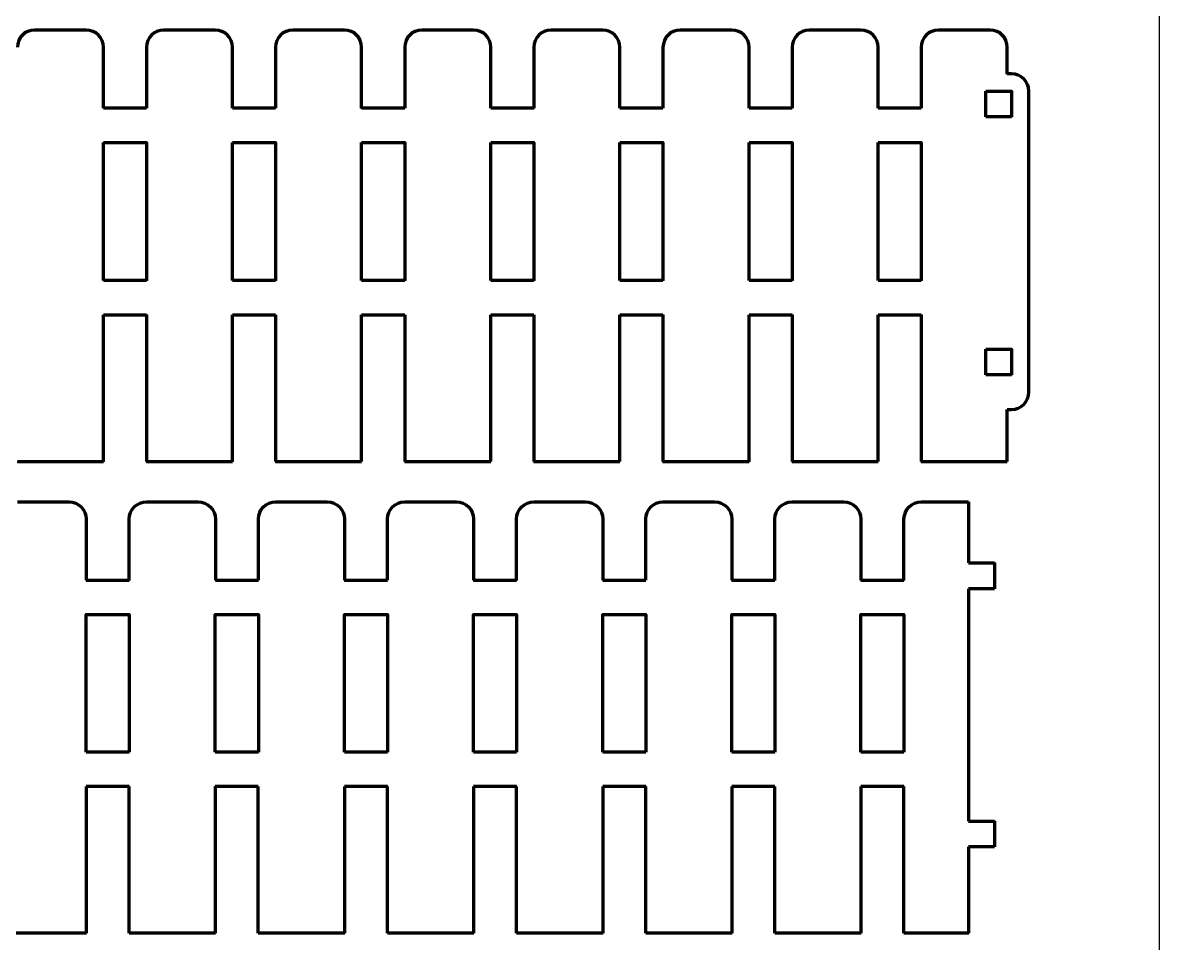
# Model space of a CAD drawing. Header units: centimetres. Extents: x 1569 to 2514, y -799 to -397.
# Drawn here: x 2165.9 to 2289.1, y -596.1 to -496.2 of the extents above; entities that cross this region are included whole.
import ezdxf

# ---------------------------------------------------------------- set-up
doc = ezdxf.new("R2010")
doc.units = ezdxf.units.CM
doc.header["$MEASUREMENT"] = 0
doc.layers.add('layer 1', color=7, linetype='Continuous')

msp = doc.modelspace()

# ---------------------------------------------------------------- linework, layer by layer
msp.add_line((2289.09, -397.2), (2289.09, -797.2))
at = {"layer": 'layer 1', "lineweight": 80}
for points, knots in [([(2167.14, -497.04), (2167.14, -497.04), (2166.11, -497.04), (2165.28, -497.88), (2165.28, -498.91)], [0.824427481, 0.824427481, 0.824427481, 0.824427481, 0.824427491, 0.832061069, 0.832061069, 0.832061069, 0.832061069]), ([(2172.74, -497.04), (2172.74, -497.04), (2172.74, -497.04), (2167.14, -497.04), (2167.14, -497.04)], [0.816793893, 0.816793893, 0.816793893, 0.816793893, 0.816793903, 0.824427481, 0.824427481, 0.824427481, 0.824427481]), ([(2174.61, -498.91), (2174.61, -498.91), (2174.61, -497.88), (2173.77, -497.04), (2172.74, -497.04)], [0.809160305, 0.809160305, 0.809160305, 0.809160305, 0.809160315, 0.816793893, 0.816793893, 0.816793893, 0.816793893]), ([(2181.14, -497.04), (2181.14, -497.04), (2180.11, -497.04), (2179.28, -497.88), (2179.28, -498.91)], [0.778625954, 0.778625954, 0.778625954, 0.778625954, 0.778625964, 0.786259542, 0.786259542, 0.786259542, 0.786259542]), ([(2186.74, -497.04), (2186.74, -497.04), (2186.74, -497.04), (2181.14, -497.04), (2181.14, -497.04)], [0.770992366, 0.770992366, 0.770992366, 0.770992366, 0.770992376, 0.778625954, 0.778625954, 0.778625954, 0.778625954]), ([(2188.61, -505.53), (2188.61, -505.53), (2188.61, -505.53), (2188.61, -498.91), (2188.61, -498.91), (2188.61, -498.91), (2188.61, -497.88), (2187.77, -497.04), (2186.74, -497.04)], [0.75572519, 0.75572519, 0.75572519, 0.75572519, 0.7557252, 0.76335878, 0.76335878, 0.76335878, 0.76335879, 0.77099237, 0.77099237, 0.77099237, 0.77099237]), ([(2195.14, -497.04), (2195.14, -497.04), (2194.11, -497.04), (2193.28, -497.88), (2193.28, -498.91)], [0.732824427, 0.732824427, 0.732824427, 0.732824427, 0.732824437, 0.740458015, 0.740458015, 0.740458015, 0.740458015]), ([(2200.74, -497.04), (2200.74, -497.04), (2200.74, -497.04), (2195.14, -497.04), (2195.14, -497.04)], [0.72519084, 0.72519084, 0.72519084, 0.72519084, 0.72519085, 0.732824427, 0.732824427, 0.732824427, 0.732824427]), ([(2202.61, -505.53), (2202.61, -505.53), (2202.61, -505.53), (2202.61, -498.91), (2202.61, -498.91), (2202.61, -498.91), (2202.61, -497.88), (2201.77, -497.04), (2200.74, -497.04)], [0.70992366, 0.70992366, 0.70992366, 0.70992366, 0.70992367, 0.71755725, 0.71755725, 0.71755725, 0.71755726, 0.72519084, 0.72519084, 0.72519084, 0.72519084]), ([(2209.14, -497.04), (2209.14, -497.04), (2208.11, -497.04), (2207.28, -497.88), (2207.28, -498.91)], [0.687022901, 0.687022901, 0.687022901, 0.687022901, 0.687022911, 0.694656489, 0.694656489, 0.694656489, 0.694656489]), ([(2214.74, -497.04), (2214.74, -497.04), (2214.74, -497.04), (2209.14, -497.04), (2209.14, -497.04)], [0.679389313, 0.679389313, 0.679389313, 0.679389313, 0.679389323, 0.687022901, 0.687022901, 0.687022901, 0.687022901]), ([(2216.61, -498.91), (2216.61, -498.91), (2216.61, -497.88), (2215.77, -497.04), (2214.74, -497.04)], [0.671755725, 0.671755725, 0.671755725, 0.671755725, 0.671755735, 0.679389313, 0.679389313, 0.679389313, 0.679389313]), ([(2223.14, -497.04), (2223.14, -497.04), (2222.11, -497.04), (2221.28, -497.88), (2221.28, -498.91)], [0.641221374, 0.641221374, 0.641221374, 0.641221374, 0.641221384, 0.648854962, 0.648854962, 0.648854962, 0.648854962]), ([(2228.74, -497.04), (2228.74, -497.04), (2228.74, -497.04), (2223.14, -497.04), (2223.14, -497.04)], [0.633587786, 0.633587786, 0.633587786, 0.633587786, 0.633587796, 0.641221374, 0.641221374, 0.641221374, 0.641221374]), ([(2230.61, -505.53), (2230.61, -505.53), (2230.61, -505.53), (2230.61, -498.91), (2230.61, -498.91), (2230.61, -498.91), (2230.61, -497.88), (2229.77, -497.04), (2228.74, -497.04)], [0.61832061, 0.61832061, 0.61832061, 0.61832061, 0.61832062, 0.6259542, 0.6259542, 0.6259542, 0.62595421, 0.63358779, 0.63358779, 0.63358779, 0.63358779]), ([(2237.14, -497.04), (2237.14, -497.04), (2236.11, -497.04), (2235.28, -497.88), (2235.28, -498.91)], [0.595419847, 0.595419847, 0.595419847, 0.595419847, 0.595419857, 0.603053435, 0.603053435, 0.603053435, 0.603053435]), ([(2242.74, -497.04), (2242.74, -497.04), (2242.74, -497.04), (2237.14, -497.04), (2237.14, -497.04)], [0.58778626, 0.58778626, 0.58778626, 0.58778626, 0.58778627, 0.595419847, 0.595419847, 0.595419847, 0.595419847]), ([(2244.61, -505.53), (2244.61, -505.53), (2244.61, -505.53), (2244.61, -498.91), (2244.61, -498.91), (2244.61, -498.91), (2244.61, -497.88), (2243.78, -497.04), (2242.74, -497.04)], [0.57251908, 0.57251908, 0.57251908, 0.57251908, 0.57251909, 0.58015267, 0.58015267, 0.58015267, 0.58015268, 0.58778626, 0.58778626, 0.58778626, 0.58778626]), ([(2251.14, -497.04), (2251.14, -497.04), (2250.11, -497.04), (2249.28, -497.88), (2249.28, -498.91)], [0.549618321, 0.549618321, 0.549618321, 0.549618321, 0.549618331, 0.557251908, 0.557251908, 0.557251908, 0.557251908]), ([(2256.74, -497.04), (2256.74, -497.04), (2256.74, -497.04), (2251.14, -497.04), (2251.14, -497.04)], [0.541984733, 0.541984733, 0.541984733, 0.541984733, 0.541984743, 0.549618321, 0.549618321, 0.549618321, 0.549618321]), ([(2258.61, -505.53), (2258.61, -505.53), (2258.61, -505.53), (2258.61, -498.91), (2258.61, -498.91), (2258.61, -498.91), (2258.61, -497.88), (2257.77, -497.04), (2256.74, -497.04)], [0.52671756, 0.52671756, 0.52671756, 0.52671756, 0.52671757, 0.53435115, 0.53435115, 0.53435115, 0.53435116, 0.54198473, 0.54198473, 0.54198473, 0.54198473]), ([(2270.74, -497.04), (2270.74, -497.04), (2270.74, -497.04), (2265.14, -497.04), (2265.14, -497.04), (2265.14, -497.04), (2264.11, -497.04), (2263.28, -497.88), (2263.28, -498.91)], [0.49618321, 0.49618321, 0.49618321, 0.49618321, 0.49618322, 0.50381679, 0.50381679, 0.50381679, 0.5038168, 0.51145038, 0.51145038, 0.51145038, 0.51145038]), ([(2272.61, -501.8), (2272.61, -501.8), (2272.61, -501.8), (2272.61, -498.91), (2272.61, -498.91), (2272.61, -498.91), (2272.61, -497.88), (2271.77, -497.04), (2270.74, -497.04)], [0.48091603, 0.48091603, 0.48091603, 0.48091603, 0.48091604, 0.48854962, 0.48854962, 0.48854962, 0.48854963, 0.49618321, 0.49618321, 0.49618321, 0.49618321]), ([(2174.61, -505.53), (2174.61, -505.53), (2174.61, -505.53), (2174.61, -498.91), (2174.61, -498.91)], [0.801526718, 0.801526718, 0.801526718, 0.801526718, 0.801526728, 0.809160305, 0.809160305, 0.809160305, 0.809160305]), ([(2179.28, -498.91), (2179.28, -498.91), (2179.28, -498.91), (2179.28, -505.53), (2179.28, -505.53)], [0.786259542, 0.786259542, 0.786259542, 0.786259542, 0.786259552, 0.79389313, 0.79389313, 0.79389313, 0.79389313]), ([(2193.28, -498.91), (2193.28, -498.91), (2193.28, -498.91), (2193.28, -505.53), (2193.28, -505.53)], [0.740458015, 0.740458015, 0.740458015, 0.740458015, 0.740458025, 0.748091603, 0.748091603, 0.748091603, 0.748091603]), ([(2207.28, -498.91), (2207.28, -498.91), (2207.28, -498.91), (2207.28, -505.53), (2207.28, -505.53)], [0.694656489, 0.694656489, 0.694656489, 0.694656489, 0.694656499, 0.702290076, 0.702290076, 0.702290076, 0.702290076]), ([(2216.61, -505.53), (2216.61, -505.53), (2216.61, -505.53), (2216.61, -498.91), (2216.61, -498.91)], [0.664122137, 0.664122137, 0.664122137, 0.664122137, 0.664122147, 0.671755725, 0.671755725, 0.671755725, 0.671755725]), ([(2221.28, -498.91), (2221.28, -498.91), (2221.28, -498.91), (2221.28, -505.53), (2221.28, -505.53)], [0.648854962, 0.648854962, 0.648854962, 0.648854962, 0.648854972, 0.65648855, 0.65648855, 0.65648855, 0.65648855]), ([(2235.28, -498.91), (2235.28, -498.91), (2235.28, -498.91), (2235.28, -505.53), (2235.28, -505.53)], [0.603053435, 0.603053435, 0.603053435, 0.603053435, 0.603053445, 0.610687023, 0.610687023, 0.610687023, 0.610687023]), ([(2249.28, -498.91), (2249.28, -498.91), (2249.28, -498.91), (2249.28, -505.53), (2249.28, -505.53)], [0.557251908, 0.557251908, 0.557251908, 0.557251908, 0.557251918, 0.564885496, 0.564885496, 0.564885496, 0.564885496]), ([(2263.28, -498.91), (2263.28, -498.91), (2263.28, -498.91), (2263.28, -505.53), (2263.28, -505.53)], [0.511450382, 0.511450382, 0.511450382, 0.511450382, 0.511450392, 0.519083969, 0.519083969, 0.519083969, 0.519083969]), ([(2273.08, -501.8), (2273.08, -501.8), (2273.08, -501.8), (2272.61, -501.8), (2272.61, -501.8)], [0.473282443, 0.473282443, 0.473282443, 0.473282443, 0.473282453, 0.480916031, 0.480916031, 0.480916031, 0.480916031]), ([(2274.94, -536.33), (2274.94, -536.33), (2274.94, -536.33), (2274.94, -503.67), (2274.94, -503.67), (2274.94, -503.67), (2274.94, -502.63), (2274.11, -501.8), (2273.08, -501.8)], [0.45801527, 0.45801527, 0.45801527, 0.45801527, 0.45801528, 0.46564885, 0.46564885, 0.46564885, 0.46564886, 0.47328244, 0.47328244, 0.47328244, 0.47328244]), ([(2270.27, -506.47), (2270.27, -506.47), (2270.27, -506.47), (2270.27, -503.67), (2270.27, -503.67)], [0.6, 0.6, 0.6, 0.6, 0.6, 1, 1, 1, 1]), ([(2273.07, -503.67), (2273.07, -503.67), (2273.07, -503.67), (2273.07, -506.47), (2273.07, -506.47)], [0.2, 0.2, 0.2, 0.2, 0.2, 0.4, 0.4, 0.4, 0.4]), ([(2179.28, -505.53), (2179.28, -505.53), (2179.28, -505.53), (2174.61, -505.53), (2174.61, -505.53)], [0.79389313, 0.79389313, 0.79389313, 0.79389313, 0.79389314, 0.801526718, 0.801526718, 0.801526718, 0.801526718]), ([(2193.28, -505.53), (2193.28, -505.53), (2193.28, -505.53), (2188.61, -505.53), (2188.61, -505.53)], [0.748091603, 0.748091603, 0.748091603, 0.748091603, 0.748091613, 0.755725191, 0.755725191, 0.755725191, 0.755725191]), ([(2207.28, -505.53), (2207.28, -505.53), (2207.28, -505.53), (2202.61, -505.53), (2202.61, -505.53)], [0.702290076, 0.702290076, 0.702290076, 0.702290076, 0.702290086, 0.709923664, 0.709923664, 0.709923664, 0.709923664]), ([(2221.28, -505.53), (2221.28, -505.53), (2221.28, -505.53), (2216.61, -505.53), (2216.61, -505.53)], [0.65648855, 0.65648855, 0.65648855, 0.65648855, 0.65648856, 0.664122137, 0.664122137, 0.664122137, 0.664122137]), ([(2235.28, -505.53), (2235.28, -505.53), (2235.28, -505.53), (2230.61, -505.53), (2230.61, -505.53)], [0.610687023, 0.610687023, 0.610687023, 0.610687023, 0.610687033, 0.618320611, 0.618320611, 0.618320611, 0.618320611]), ([(2249.28, -505.53), (2249.28, -505.53), (2249.28, -505.53), (2244.61, -505.53), (2244.61, -505.53)], [0.564885496, 0.564885496, 0.564885496, 0.564885496, 0.564885506, 0.572519084, 0.572519084, 0.572519084, 0.572519084]), ([(2263.28, -505.53), (2263.28, -505.53), (2263.28, -505.53), (2258.61, -505.53), (2258.61, -505.53)], [0.519083969, 0.519083969, 0.519083969, 0.519083969, 0.519083979, 0.526717557, 0.526717557, 0.526717557, 0.526717557]), ([(2273.07, -506.47), (2273.07, -506.47), (2273.07, -506.47), (2270.27, -506.47), (2270.27, -506.47)], [0.4, 0.4, 0.4, 0.4, 0.4, 0.6, 0.6, 0.6, 0.6]), ([(2174.61, -524.2), (2174.61, -524.2), (2174.61, -524.2), (2174.61, -509.26), (2174.61, -509.26)], [0.6, 0.6, 0.6, 0.6, 0.6, 1, 1, 1, 1]), ([(2179.28, -509.26), (2179.28, -509.26), (2179.28, -509.26), (2179.28, -524.2), (2179.28, -524.2)], [0.2, 0.2, 0.2, 0.2, 0.2, 0.4, 0.4, 0.4, 0.4]), ([(2188.61, -524.2), (2188.61, -524.2), (2188.61, -524.2), (2188.61, -509.26), (2188.61, -509.26)], [0.6, 0.6, 0.6, 0.6, 0.6, 1, 1, 1, 1]), ([(2193.28, -509.26), (2193.28, -509.26), (2193.28, -509.26), (2193.28, -524.2), (2193.28, -524.2)], [0.2, 0.2, 0.2, 0.2, 0.2, 0.4, 0.4, 0.4, 0.4]), ([(2202.61, -524.2), (2202.61, -524.2), (2202.61, -524.2), (2202.61, -509.26), (2202.61, -509.26)], [0.6, 0.6, 0.6, 0.6, 0.6, 1, 1, 1, 1]), ([(2207.28, -509.26), (2207.28, -509.26), (2207.28, -509.26), (2207.28, -524.2), (2207.28, -524.2)], [0.2, 0.2, 0.2, 0.2, 0.2, 0.4, 0.4, 0.4, 0.4]), ([(2216.61, -524.2), (2216.61, -524.2), (2216.61, -524.2), (2216.61, -509.26), (2216.61, -509.26)], [0.6, 0.6, 0.6, 0.6, 0.6, 1, 1, 1, 1]), ([(2221.27, -509.26), (2221.27, -509.26), (2221.27, -509.26), (2221.27, -524.2), (2221.27, -524.2)], [0.2, 0.2, 0.2, 0.2, 0.2, 0.4, 0.4, 0.4, 0.4]), ([(2230.61, -524.2), (2230.61, -524.2), (2230.61, -524.2), (2230.61, -509.26), (2230.61, -509.26)], [0.6, 0.6, 0.6, 0.6, 0.6, 1, 1, 1, 1]), ([(2235.27, -509.26), (2235.27, -509.26), (2235.27, -509.26), (2235.27, -524.2), (2235.27, -524.2)], [0.2, 0.2, 0.2, 0.2, 0.2, 0.4, 0.4, 0.4, 0.4]), ([(2244.61, -524.2), (2244.61, -524.2), (2244.61, -524.2), (2244.61, -509.26), (2244.61, -509.26)], [0.6, 0.6, 0.6, 0.6, 0.6, 1, 1, 1, 1]), ([(2249.27, -509.26), (2249.27, -509.26), (2249.27, -509.26), (2249.27, -524.2), (2249.27, -524.2)], [0.2, 0.2, 0.2, 0.2, 0.2, 0.4, 0.4, 0.4, 0.4]), ([(2258.61, -524.2), (2258.61, -524.2), (2258.61, -524.2), (2258.61, -509.26), (2258.61, -509.26)], [0.6, 0.6, 0.6, 0.6, 0.6, 1, 1, 1, 1]), ([(2263.27, -509.26), (2263.27, -509.26), (2263.27, -509.26), (2263.27, -524.2), (2263.27, -524.2)], [0.2, 0.2, 0.2, 0.2, 0.2, 0.4, 0.4, 0.4, 0.4]), ([(2179.28, -524.2), (2179.28, -524.2), (2179.28, -524.2), (2174.61, -524.2), (2174.61, -524.2)], [0.4, 0.4, 0.4, 0.4, 0.4, 0.6, 0.6, 0.6, 0.6]), ([(2193.28, -524.2), (2193.28, -524.2), (2193.28, -524.2), (2188.61, -524.2), (2188.61, -524.2)], [0.4, 0.4, 0.4, 0.4, 0.4, 0.6, 0.6, 0.6, 0.6]), ([(2207.28, -524.2), (2207.28, -524.2), (2207.28, -524.2), (2202.61, -524.2), (2202.61, -524.2)], [0.4, 0.4, 0.4, 0.4, 0.4, 0.6, 0.6, 0.6, 0.6]), ([(2221.27, -524.2), (2221.27, -524.2), (2221.27, -524.2), (2216.61, -524.2), (2216.61, -524.2)], [0.4, 0.4, 0.4, 0.4, 0.4, 0.6, 0.6, 0.6, 0.6]), ([(2235.27, -524.2), (2235.27, -524.2), (2235.27, -524.2), (2230.61, -524.2), (2230.61, -524.2)], [0.4, 0.4, 0.4, 0.4, 0.4, 0.6, 0.6, 0.6, 0.6]), ([(2249.27, -524.2), (2249.27, -524.2), (2249.27, -524.2), (2244.61, -524.2), (2244.61, -524.2)], [0.4, 0.4, 0.4, 0.4, 0.4, 0.6, 0.6, 0.6, 0.6]), ([(2263.27, -524.2), (2263.27, -524.2), (2263.27, -524.2), (2258.61, -524.2), (2258.61, -524.2)], [0.4, 0.4, 0.4, 0.4, 0.4, 0.6, 0.6, 0.6, 0.6]), ([(2174.61, -543.84), (2174.61, -543.84), (2174.61, -543.84), (2174.61, -527.93), (2174.61, -527.93)], [0.221374046, 0.221374046, 0.221374046, 0.221374046, 0.221374056, 0.229007634, 0.229007634, 0.229007634, 0.229007634]), ([(2174.61, -527.93), (2174.61, -527.93), (2174.61, -527.93), (2179.28, -527.93), (2179.28, -527.93)], [0.229007634, 0.229007634, 0.229007634, 0.229007634, 0.229007644, 0.236641221, 0.236641221, 0.236641221, 0.236641221]), ([(2179.28, -527.93), (2179.28, -527.93), (2179.28, -527.93), (2179.28, -543.84), (2179.28, -543.84)], [0.236641221, 0.236641221, 0.236641221, 0.236641221, 0.236641231, 0.244274809, 0.244274809, 0.244274809, 0.244274809]), ([(2188.61, -543.84), (2188.61, -543.84), (2188.61, -543.84), (2188.61, -527.93), (2188.61, -527.93)], [0.251908397, 0.251908397, 0.251908397, 0.251908397, 0.251908407, 0.259541985, 0.259541985, 0.259541985, 0.259541985]), ([(2188.61, -527.93), (2188.61, -527.93), (2188.61, -527.93), (2193.28, -527.93), (2193.28, -527.93)], [0.259541985, 0.259541985, 0.259541985, 0.259541985, 0.259541995, 0.267175573, 0.267175573, 0.267175573, 0.267175573]), ([(2193.28, -527.93), (2193.28, -527.93), (2193.28, -527.93), (2193.28, -543.84), (2193.28, -543.84)], [0.267175573, 0.267175573, 0.267175573, 0.267175573, 0.267175583, 0.27480916, 0.27480916, 0.27480916, 0.27480916]), ([(2202.61, -543.84), (2202.61, -543.84), (2202.61, -543.84), (2202.61, -527.93), (2202.61, -527.93)], [0.282442748, 0.282442748, 0.282442748, 0.282442748, 0.282442758, 0.290076336, 0.290076336, 0.290076336, 0.290076336]), ([(2202.61, -527.93), (2202.61, -527.93), (2202.61, -527.93), (2207.28, -527.93), (2207.28, -527.93)], [0.290076336, 0.290076336, 0.290076336, 0.290076336, 0.290076346, 0.297709924, 0.297709924, 0.297709924, 0.297709924]), ([(2207.28, -527.93), (2207.28, -527.93), (2207.28, -527.93), (2207.28, -543.84), (2207.28, -543.84)], [0.297709924, 0.297709924, 0.297709924, 0.297709924, 0.297709934, 0.305343511, 0.305343511, 0.305343511, 0.305343511]), ([(2216.61, -543.84), (2216.61, -543.84), (2216.61, -543.84), (2216.61, -527.93), (2216.61, -527.93)], [0.312977099, 0.312977099, 0.312977099, 0.312977099, 0.312977109, 0.320610687, 0.320610687, 0.320610687, 0.320610687]), ([(2216.61, -527.93), (2216.61, -527.93), (2216.61, -527.93), (2221.28, -527.93), (2221.28, -527.93)], [0.320610687, 0.320610687, 0.320610687, 0.320610687, 0.320610697, 0.328244275, 0.328244275, 0.328244275, 0.328244275]), ([(2221.28, -527.93), (2221.28, -527.93), (2221.28, -527.93), (2221.28, -543.84), (2221.28, -543.84)], [0.328244275, 0.328244275, 0.328244275, 0.328244275, 0.328244285, 0.335877863, 0.335877863, 0.335877863, 0.335877863]), ([(2230.61, -543.84), (2230.61, -543.84), (2230.61, -543.84), (2230.61, -527.93), (2230.61, -527.93)], [0.34351145, 0.34351145, 0.34351145, 0.34351145, 0.34351146, 0.351145038, 0.351145038, 0.351145038, 0.351145038]), ([(2230.61, -527.93), (2230.61, -527.93), (2230.61, -527.93), (2235.28, -527.93), (2235.28, -527.93)], [0.351145038, 0.351145038, 0.351145038, 0.351145038, 0.351145048, 0.358778626, 0.358778626, 0.358778626, 0.358778626]), ([(2235.28, -527.93), (2235.28, -527.93), (2235.28, -527.93), (2235.28, -543.84), (2235.28, -543.84)], [0.358778626, 0.358778626, 0.358778626, 0.358778626, 0.358778636, 0.366412214, 0.366412214, 0.366412214, 0.366412214]), ([(2244.61, -543.84), (2244.61, -543.84), (2244.61, -543.84), (2244.61, -527.93), (2244.61, -527.93)], [0.374045802, 0.374045802, 0.374045802, 0.374045802, 0.374045812, 0.381679389, 0.381679389, 0.381679389, 0.381679389]), ([(2244.61, -527.93), (2244.61, -527.93), (2244.61, -527.93), (2249.28, -527.93), (2249.28, -527.93)], [0.381679389, 0.381679389, 0.381679389, 0.381679389, 0.381679399, 0.389312977, 0.389312977, 0.389312977, 0.389312977]), ([(2249.28, -527.93), (2249.28, -527.93), (2249.28, -527.93), (2249.28, -543.84), (2249.28, -543.84)], [0.389312977, 0.389312977, 0.389312977, 0.389312977, 0.389312987, 0.396946565, 0.396946565, 0.396946565, 0.396946565]), ([(2258.61, -543.84), (2258.61, -543.84), (2258.61, -543.84), (2258.61, -527.93), (2258.61, -527.93)], [0.404580153, 0.404580153, 0.404580153, 0.404580153, 0.404580163, 0.41221374, 0.41221374, 0.41221374, 0.41221374]), ([(2258.61, -527.93), (2258.61, -527.93), (2258.61, -527.93), (2263.28, -527.93), (2263.28, -527.93)], [0.41221374, 0.41221374, 0.41221374, 0.41221374, 0.41221375, 0.419847328, 0.419847328, 0.419847328, 0.419847328]), ([(2263.28, -527.93), (2263.28, -527.93), (2263.28, -527.93), (2263.28, -543.84), (2263.28, -543.84)], [0.419847328, 0.419847328, 0.419847328, 0.419847328, 0.419847338, 0.427480916, 0.427480916, 0.427480916, 0.427480916]), ([(2270.27, -534.46), (2270.27, -534.46), (2270.27, -534.46), (2270.27, -531.66), (2270.27, -531.66)], [0.6, 0.6, 0.6, 0.6, 0.6, 1, 1, 1, 1]), ([(2273.07, -531.66), (2273.07, -531.66), (2273.07, -531.66), (2273.07, -534.46), (2273.07, -534.46)], [0.2, 0.2, 0.2, 0.2, 0.2, 0.4, 0.4, 0.4, 0.4]), ([(2273.07, -534.46), (2273.07, -534.46), (2273.07, -534.46), (2270.27, -534.46), (2270.27, -534.46)], [0.4, 0.4, 0.4, 0.4, 0.4, 0.6, 0.6, 0.6, 0.6]), ([(2273.08, -538.2), (2273.08, -538.2), (2274.11, -538.2), (2274.94, -537.36), (2274.94, -536.33)], [0.450381679, 0.450381679, 0.450381679, 0.450381679, 0.450381689, 0.458015267, 0.458015267, 0.458015267, 0.458015267]), ([(2272.61, -543.84), (2272.61, -543.84), (2272.61, -543.84), (2272.61, -538.2), (2272.61, -538.2)], [0.435114504, 0.435114504, 0.435114504, 0.435114504, 0.435114514, 0.442748092, 0.442748092, 0.442748092, 0.442748092]), ([(2272.61, -538.2), (2272.61, -538.2), (2272.61, -538.2), (2273.08, -538.2), (2273.08, -538.2)], [0.442748092, 0.442748092, 0.442748092, 0.442748092, 0.442748102, 0.450381679, 0.450381679, 0.450381679, 0.450381679]), ([(2165.3, -543.84), (2165.3, -543.84), (2165.3, -543.84), (2174.61, -543.84), (2174.61, -543.84)], [0.213740458, 0.213740458, 0.213740458, 0.213740458, 0.213740468, 0.221374046, 0.221374046, 0.221374046, 0.221374046]), ([(2179.28, -543.84), (2179.28, -543.84), (2179.28, -543.84), (2188.61, -543.84), (2188.61, -543.84)], [0.244274809, 0.244274809, 0.244274809, 0.244274809, 0.244274819, 0.251908397, 0.251908397, 0.251908397, 0.251908397]), ([(2193.28, -543.84), (2193.28, -543.84), (2193.28, -543.84), (2202.61, -543.84), (2202.61, -543.84)], [0.27480916, 0.27480916, 0.27480916, 0.27480916, 0.27480917, 0.282442748, 0.282442748, 0.282442748, 0.282442748]), ([(2207.28, -543.84), (2207.28, -543.84), (2207.28, -543.84), (2216.61, -543.84), (2216.61, -543.84)], [0.305343511, 0.305343511, 0.305343511, 0.305343511, 0.305343521, 0.312977099, 0.312977099, 0.312977099, 0.312977099]), ([(2221.28, -543.84), (2221.28, -543.84), (2221.28, -543.84), (2230.61, -543.84), (2230.61, -543.84)], [0.335877863, 0.335877863, 0.335877863, 0.335877863, 0.335877873, 0.34351145, 0.34351145, 0.34351145, 0.34351145]), ([(2235.28, -543.84), (2235.28, -543.84), (2235.28, -543.84), (2244.61, -543.84), (2244.61, -543.84)], [0.366412214, 0.366412214, 0.366412214, 0.366412214, 0.366412224, 0.374045802, 0.374045802, 0.374045802, 0.374045802]), ([(2249.28, -543.84), (2249.28, -543.84), (2249.28, -543.84), (2258.61, -543.84), (2258.61, -543.84)], [0.396946565, 0.396946565, 0.396946565, 0.396946565, 0.396946575, 0.404580153, 0.404580153, 0.404580153, 0.404580153]), ([(2263.28, -543.84), (2263.28, -543.84), (2263.28, -543.84), (2272.61, -543.84), (2272.61, -543.84)], [0.427480916, 0.427480916, 0.427480916, 0.427480916, 0.427480926, 0.435114504, 0.435114504, 0.435114504, 0.435114504]), ([(2165.28, -548.23), (2165.28, -548.23), (2165.28, -548.23), (2170.88, -548.23), (2170.88, -548.23)], [0.291390728, 0.291390728, 0.291390728, 0.291390728, 0.291390738, 0.298013245, 0.298013245, 0.298013245, 0.298013245]), ([(2170.88, -548.23), (2170.88, -548.23), (2171.91, -548.23), (2172.74, -549.07), (2172.74, -550.1)], [0.298013245, 0.298013245, 0.298013245, 0.298013245, 0.298013255, 0.304635762, 0.304635762, 0.304635762, 0.304635762]), ([(2177.41, -550.1), (2177.41, -550.1), (2177.41, -549.07), (2178.25, -548.23), (2179.28, -548.23)], [0.324503311, 0.324503311, 0.324503311, 0.324503311, 0.324503321, 0.331125828, 0.331125828, 0.331125828, 0.331125828]), ([(2179.28, -548.23), (2179.28, -548.23), (2179.28, -548.23), (2184.88, -548.23), (2184.88, -548.23)], [0.331125828, 0.331125828, 0.331125828, 0.331125828, 0.331125838, 0.337748344, 0.337748344, 0.337748344, 0.337748344]), ([(2184.88, -548.23), (2184.88, -548.23), (2185.91, -548.23), (2186.75, -549.07), (2186.75, -550.1)], [0.337748344, 0.337748344, 0.337748344, 0.337748344, 0.337748354, 0.344370861, 0.344370861, 0.344370861, 0.344370861]), ([(2191.41, -550.1), (2191.41, -550.1), (2191.41, -549.07), (2192.25, -548.23), (2193.28, -548.23)], [0.364238411, 0.364238411, 0.364238411, 0.364238411, 0.364238421, 0.370860927, 0.370860927, 0.370860927, 0.370860927]), ([(2193.28, -548.23), (2193.28, -548.23), (2193.28, -548.23), (2198.88, -548.23), (2198.88, -548.23)], [0.370860927, 0.370860927, 0.370860927, 0.370860927, 0.370860937, 0.377483444, 0.377483444, 0.377483444, 0.377483444]), ([(2198.88, -548.23), (2198.88, -548.23), (2199.91, -548.23), (2200.75, -549.07), (2200.75, -550.1)], [0.377483444, 0.377483444, 0.377483444, 0.377483444, 0.377483454, 0.38410596, 0.38410596, 0.38410596, 0.38410596]), ([(2205.41, -550.1), (2205.41, -550.1), (2205.41, -549.07), (2206.25, -548.23), (2207.28, -548.23)], [0.40397351, 0.40397351, 0.40397351, 0.40397351, 0.40397352, 0.410596026, 0.410596026, 0.410596026, 0.410596026]), ([(2207.28, -548.23), (2207.28, -548.23), (2207.28, -548.23), (2212.88, -548.23), (2212.88, -548.23)], [0.410596026, 0.410596026, 0.410596026, 0.410596026, 0.410596036, 0.417218543, 0.417218543, 0.417218543, 0.417218543]), ([(2212.88, -548.23), (2212.88, -548.23), (2213.91, -548.23), (2214.75, -549.07), (2214.75, -550.1)], [0.417218543, 0.417218543, 0.417218543, 0.417218543, 0.417218553, 0.42384106, 0.42384106, 0.42384106, 0.42384106]), ([(2219.41, -550.1), (2219.41, -550.1), (2219.41, -549.07), (2220.25, -548.23), (2221.28, -548.23)], [0.443708609, 0.443708609, 0.443708609, 0.443708609, 0.443708619, 0.450331126, 0.450331126, 0.450331126, 0.450331126]), ([(2221.28, -548.23), (2221.28, -548.23), (2221.28, -548.23), (2226.88, -548.23), (2226.88, -548.23)], [0.450331126, 0.450331126, 0.450331126, 0.450331126, 0.450331136, 0.456953642, 0.456953642, 0.456953642, 0.456953642]), ([(2226.88, -548.23), (2226.88, -548.23), (2227.91, -548.23), (2228.75, -549.07), (2228.75, -550.1)], [0.456953642, 0.456953642, 0.456953642, 0.456953642, 0.456953652, 0.463576159, 0.463576159, 0.463576159, 0.463576159]), ([(2233.41, -550.1), (2233.41, -550.1), (2233.41, -549.07), (2234.25, -548.23), (2235.28, -548.23)], [0.483443709, 0.483443709, 0.483443709, 0.483443709, 0.483443719, 0.490066225, 0.490066225, 0.490066225, 0.490066225]), ([(2235.28, -548.23), (2235.28, -548.23), (2235.28, -548.23), (2240.88, -548.23), (2240.88, -548.23)], [0.490066225, 0.490066225, 0.490066225, 0.490066225, 0.490066235, 0.496688742, 0.496688742, 0.496688742, 0.496688742]), ([(2240.88, -548.23), (2240.88, -548.23), (2241.91, -548.23), (2242.74, -549.07), (2242.74, -550.1)], [0.496688742, 0.496688742, 0.496688742, 0.496688742, 0.496688752, 0.503311258, 0.503311258, 0.503311258, 0.503311258]), ([(2247.41, -556.72), (2247.41, -556.72), (2247.41, -556.72), (2247.41, -550.1), (2247.41, -550.1), (2247.41, -550.1), (2247.41, -549.07), (2248.25, -548.23), (2249.28, -548.23)], [0.51655629, 0.51655629, 0.51655629, 0.51655629, 0.5165563, 0.52317881, 0.52317881, 0.52317881, 0.52317882, 0.52980132, 0.52980132, 0.52980132, 0.52980132]), ([(2249.28, -548.23), (2249.28, -548.23), (2249.28, -548.23), (2254.88, -548.23), (2254.88, -548.23)], [0.529801325, 0.529801325, 0.529801325, 0.529801325, 0.529801335, 0.536423841, 0.536423841, 0.536423841, 0.536423841]), ([(2254.88, -548.23), (2254.88, -548.23), (2255.91, -548.23), (2256.74, -549.07), (2256.74, -550.1)], [0.536423841, 0.536423841, 0.536423841, 0.536423841, 0.536423851, 0.543046358, 0.543046358, 0.543046358, 0.543046358]), ([(2261.41, -556.72), (2261.41, -556.72), (2261.41, -556.72), (2261.41, -550.1), (2261.41, -550.1), (2261.41, -550.1), (2261.41, -549.07), (2262.25, -548.23), (2263.28, -548.23)], [0.55629139, 0.55629139, 0.55629139, 0.55629139, 0.5562914, 0.56291391, 0.56291391, 0.56291391, 0.56291392, 0.56953642, 0.56953642, 0.56953642, 0.56953642]), ([(2263.28, -548.23), (2263.28, -548.23), (2263.28, -548.23), (2268.41, -548.23), (2268.41, -548.23)], [0.569536424, 0.569536424, 0.569536424, 0.569536424, 0.569536434, 0.57615894, 0.57615894, 0.57615894, 0.57615894]), ([(2268.41, -548.23), (2268.41, -548.23), (2268.41, -548.23), (2268.41, -554.85), (2268.41, -554.85)], [0.57615894, 0.57615894, 0.57615894, 0.57615894, 0.57615895, 0.582781457, 0.582781457, 0.582781457, 0.582781457]), ([(2172.74, -550.1), (2172.74, -550.1), (2172.74, -550.1), (2172.74, -556.72), (2172.74, -556.72)], [0.304635762, 0.304635762, 0.304635762, 0.304635762, 0.304635772, 0.311258278, 0.311258278, 0.311258278, 0.311258278]), ([(2177.41, -556.72), (2177.41, -556.72), (2177.41, -556.72), (2177.41, -550.1), (2177.41, -550.1)], [0.317880795, 0.317880795, 0.317880795, 0.317880795, 0.317880805, 0.324503311, 0.324503311, 0.324503311, 0.324503311]), ([(2186.75, -550.1), (2186.75, -550.1), (2186.75, -550.1), (2186.75, -556.72), (2186.75, -556.72)], [0.344370861, 0.344370861, 0.344370861, 0.344370861, 0.344370871, 0.350993377, 0.350993377, 0.350993377, 0.350993377]), ([(2191.41, -556.72), (2191.41, -556.72), (2191.41, -556.72), (2191.41, -550.1), (2191.41, -550.1)], [0.357615894, 0.357615894, 0.357615894, 0.357615894, 0.357615904, 0.364238411, 0.364238411, 0.364238411, 0.364238411]), ([(2200.75, -550.1), (2200.75, -550.1), (2200.75, -550.1), (2200.75, -556.72), (2200.75, -556.72)], [0.38410596, 0.38410596, 0.38410596, 0.38410596, 0.38410597, 0.390728477, 0.390728477, 0.390728477, 0.390728477]), ([(2205.41, -556.72), (2205.41, -556.72), (2205.41, -556.72), (2205.41, -550.1), (2205.41, -550.1)], [0.397350993, 0.397350993, 0.397350993, 0.397350993, 0.397351003, 0.40397351, 0.40397351, 0.40397351, 0.40397351]), ([(2214.75, -550.1), (2214.75, -550.1), (2214.75, -550.1), (2214.75, -556.72), (2214.75, -556.72)], [0.42384106, 0.42384106, 0.42384106, 0.42384106, 0.42384107, 0.430463576, 0.430463576, 0.430463576, 0.430463576]), ([(2219.41, -556.72), (2219.41, -556.72), (2219.41, -556.72), (2219.41, -550.1), (2219.41, -550.1)], [0.437086093, 0.437086093, 0.437086093, 0.437086093, 0.437086103, 0.443708609, 0.443708609, 0.443708609, 0.443708609]), ([(2228.75, -550.1), (2228.75, -550.1), (2228.75, -550.1), (2228.75, -556.72), (2228.75, -556.72)], [0.463576159, 0.463576159, 0.463576159, 0.463576159, 0.463576169, 0.470198675, 0.470198675, 0.470198675, 0.470198675]), ([(2233.41, -556.72), (2233.41, -556.72), (2233.41, -556.72), (2233.41, -550.1), (2233.41, -550.1)], [0.476821192, 0.476821192, 0.476821192, 0.476821192, 0.476821202, 0.483443709, 0.483443709, 0.483443709, 0.483443709]), ([(2242.74, -550.1), (2242.74, -550.1), (2242.74, -550.1), (2242.74, -556.72), (2242.74, -556.72)], [0.503311258, 0.503311258, 0.503311258, 0.503311258, 0.503311268, 0.509933775, 0.509933775, 0.509933775, 0.509933775]), ([(2256.74, -550.1), (2256.74, -550.1), (2256.74, -550.1), (2256.74, -556.72), (2256.74, -556.72)], [0.543046358, 0.543046358, 0.543046358, 0.543046358, 0.543046368, 0.549668874, 0.549668874, 0.549668874, 0.549668874]), ([(2268.41, -554.85), (2268.41, -554.85), (2268.41, -554.85), (2271.21, -554.85), (2271.21, -554.85)], [0.582781457, 0.582781457, 0.582781457, 0.582781457, 0.582781467, 0.589403974, 0.589403974, 0.589403974, 0.589403974]), ([(2271.21, -554.85), (2271.21, -554.85), (2271.21, -554.85), (2271.21, -557.65), (2271.21, -557.65)], [0.589403974, 0.589403974, 0.589403974, 0.589403974, 0.589403984, 0.59602649, 0.59602649, 0.59602649, 0.59602649]), ([(2172.74, -556.72), (2172.74, -556.72), (2172.74, -556.72), (2177.41, -556.72), (2177.41, -556.72)], [0.311258278, 0.311258278, 0.311258278, 0.311258278, 0.311258288, 0.317880795, 0.317880795, 0.317880795, 0.317880795]), ([(2186.75, -556.72), (2186.75, -556.72), (2186.75, -556.72), (2191.41, -556.72), (2191.41, -556.72)], [0.350993377, 0.350993377, 0.350993377, 0.350993377, 0.350993387, 0.357615894, 0.357615894, 0.357615894, 0.357615894]), ([(2200.75, -556.72), (2200.75, -556.72), (2200.75, -556.72), (2205.41, -556.72), (2205.41, -556.72)], [0.390728477, 0.390728477, 0.390728477, 0.390728477, 0.390728487, 0.397350993, 0.397350993, 0.397350993, 0.397350993]), ([(2214.75, -556.72), (2214.75, -556.72), (2214.75, -556.72), (2219.41, -556.72), (2219.41, -556.72)], [0.430463576, 0.430463576, 0.430463576, 0.430463576, 0.430463586, 0.437086093, 0.437086093, 0.437086093, 0.437086093]), ([(2228.75, -556.72), (2228.75, -556.72), (2228.75, -556.72), (2233.41, -556.72), (2233.41, -556.72)], [0.470198675, 0.470198675, 0.470198675, 0.470198675, 0.470198685, 0.476821192, 0.476821192, 0.476821192, 0.476821192]), ([(2242.74, -556.72), (2242.74, -556.72), (2242.74, -556.72), (2247.41, -556.72), (2247.41, -556.72)], [0.509933775, 0.509933775, 0.509933775, 0.509933775, 0.509933785, 0.516556291, 0.516556291, 0.516556291, 0.516556291]), ([(2256.74, -556.72), (2256.74, -556.72), (2256.74, -556.72), (2261.41, -556.72), (2261.41, -556.72)], [0.549668874, 0.549668874, 0.549668874, 0.549668874, 0.549668884, 0.556291391, 0.556291391, 0.556291391, 0.556291391]), ([(2271.21, -557.65), (2271.21, -557.65), (2271.21, -557.65), (2268.41, -557.65), (2268.41, -557.65)], [0.59602649, 0.59602649, 0.59602649, 0.59602649, 0.5960265, 0.602649007, 0.602649007, 0.602649007, 0.602649007]), ([(2268.41, -557.65), (2268.41, -557.65), (2268.41, -557.65), (2268.41, -582.85), (2268.41, -582.85)], [0.602649007, 0.602649007, 0.602649007, 0.602649007, 0.602649017, 0.609271523, 0.609271523, 0.609271523, 0.609271523]), ([(2172.74, -575.38), (2172.74, -575.38), (2172.74, -575.38), (2172.74, -560.45), (2172.74, -560.45)], [0.2, 0.2, 0.2, 0.2, 0.2, 0.4, 0.4, 0.4, 0.4]), ([(2172.74, -560.45), (2172.74, -560.45), (2172.74, -560.45), (2177.41, -560.45), (2177.41, -560.45)], [0.4, 0.4, 0.4, 0.4, 0.4, 0.6, 0.6, 0.6, 0.6]), ([(2177.41, -560.45), (2177.41, -560.45), (2177.41, -560.45), (2177.41, -575.38), (2177.41, -575.38)], [0.6, 0.6, 0.6, 0.6, 0.6, 1, 1, 1, 1]), ([(2186.74, -575.38), (2186.74, -575.38), (2186.74, -575.38), (2186.74, -560.45), (2186.74, -560.45)], [0.2, 0.2, 0.2, 0.2, 0.2, 0.4, 0.4, 0.4, 0.4]), ([(2186.74, -560.45), (2186.74, -560.45), (2186.74, -560.45), (2191.41, -560.45), (2191.41, -560.45)], [0.4, 0.4, 0.4, 0.4, 0.4, 0.6, 0.6, 0.6, 0.6]), ([(2191.41, -560.45), (2191.41, -560.45), (2191.41, -560.45), (2191.41, -575.38), (2191.41, -575.38)], [0.6, 0.6, 0.6, 0.6, 0.6, 1, 1, 1, 1]), ([(2200.74, -575.38), (2200.74, -575.38), (2200.74, -575.38), (2200.74, -560.45), (2200.74, -560.45)], [0.2, 0.2, 0.2, 0.2, 0.2, 0.4, 0.4, 0.4, 0.4]), ([(2200.74, -560.45), (2200.74, -560.45), (2200.74, -560.45), (2205.41, -560.45), (2205.41, -560.45)], [0.4, 0.4, 0.4, 0.4, 0.4, 0.6, 0.6, 0.6, 0.6]), ([(2205.41, -560.45), (2205.41, -560.45), (2205.41, -560.45), (2205.41, -575.38), (2205.41, -575.38)], [0.6, 0.6, 0.6, 0.6, 0.6, 1, 1, 1, 1]), ([(2214.74, -575.38), (2214.74, -575.38), (2214.74, -575.38), (2214.74, -560.45), (2214.74, -560.45)], [0.2, 0.2, 0.2, 0.2, 0.2, 0.4, 0.4, 0.4, 0.4]), ([(2214.74, -560.45), (2214.74, -560.45), (2214.74, -560.45), (2219.41, -560.45), (2219.41, -560.45)], [0.4, 0.4, 0.4, 0.4, 0.4, 0.6, 0.6, 0.6, 0.6]), ([(2219.41, -560.45), (2219.41, -560.45), (2219.41, -560.45), (2219.41, -575.38), (2219.41, -575.38)], [0.6, 0.6, 0.6, 0.6, 0.6, 1, 1, 1, 1]), ([(2228.74, -575.38), (2228.74, -575.38), (2228.74, -575.38), (2228.74, -560.45), (2228.74, -560.45)], [0.2, 0.2, 0.2, 0.2, 0.2, 0.4, 0.4, 0.4, 0.4]), ([(2228.74, -560.45), (2228.74, -560.45), (2228.74, -560.45), (2233.41, -560.45), (2233.41, -560.45)], [0.4, 0.4, 0.4, 0.4, 0.4, 0.6, 0.6, 0.6, 0.6]), ([(2233.41, -560.45), (2233.41, -560.45), (2233.41, -560.45), (2233.41, -575.38), (2233.41, -575.38)], [0.6, 0.6, 0.6, 0.6, 0.6, 1, 1, 1, 1]), ([(2242.74, -575.38), (2242.74, -575.38), (2242.74, -575.38), (2242.74, -560.45), (2242.74, -560.45)], [0.1666667, 0.1666667, 0.1666667, 0.1666667, 0.1666667, 0.3333333, 0.3333333, 0.3333333, 0.3333333]), ([(2242.74, -560.45), (2242.74, -560.45), (2242.74, -560.45), (2247.4, -560.45), (2247.4, -560.45)], [0.3333333, 0.3333333, 0.3333333, 0.3333333, 0.3333333, 0.5, 0.5, 0.5, 0.5]), ([(2247.4, -560.45), (2247.4, -560.45), (2247.4, -560.45), (2247.4, -575.38), (2247.4, -575.38)], [0.5, 0.5, 0.5, 0.5, 0.5, 0.6666667, 0.6666667, 0.6666667, 0.6666667]), ([(2256.74, -575.38), (2256.74, -575.38), (2256.74, -575.38), (2256.74, -560.45), (2256.74, -560.45)], [0.2, 0.2, 0.2, 0.2, 0.2, 0.4, 0.4, 0.4, 0.4]), ([(2256.74, -560.45), (2256.74, -560.45), (2256.74, -560.45), (2261.4, -560.45), (2261.4, -560.45)], [0.4, 0.4, 0.4, 0.4, 0.4, 0.6, 0.6, 0.6, 0.6]), ([(2261.4, -560.45), (2261.4, -560.45), (2261.4, -560.45), (2261.4, -575.38), (2261.4, -575.38)], [0.6, 0.6, 0.6, 0.6, 0.6, 1, 1, 1, 1]), ([(2247.4, -575.38), (2247.4, -575.38), (2247.4, -575.38), (2247.4, -575.38), (2247.4, -575.38)], [0.6666667, 0.6666667, 0.6666667, 0.6666667, 0.6666667, 1, 1, 1, 1]), ([(2177.4, -579.12), (2177.4, -579.12), (2177.4, -579.12), (2172.74, -579.12), (2172.74, -579.12)], [0.80794702, 0.80794702, 0.80794702, 0.80794702, 0.80794703, 0.814569536, 0.814569536, 0.814569536, 0.814569536]), ([(2172.74, -579.12), (2172.74, -579.12), (2172.74, -579.12), (2172.74, -595.02), (2172.74, -595.02)], [0.814569536, 0.814569536, 0.814569536, 0.814569536, 0.814569546, 0.821192053, 0.821192053, 0.821192053, 0.821192053]), ([(2177.4, -595.02), (2177.4, -595.02), (2177.4, -595.02), (2177.4, -579.12), (2177.4, -579.12)], [0.801324503, 0.801324503, 0.801324503, 0.801324503, 0.801324513, 0.80794702, 0.80794702, 0.80794702, 0.80794702]), ([(2191.4, -579.12), (2191.4, -579.12), (2191.4, -579.12), (2186.74, -579.12), (2186.74, -579.12)], [0.781456954, 0.781456954, 0.781456954, 0.781456954, 0.781456964, 0.78807947, 0.78807947, 0.78807947, 0.78807947]), ([(2186.74, -579.12), (2186.74, -579.12), (2186.74, -579.12), (2186.74, -595.02), (2186.74, -595.02)], [0.78807947, 0.78807947, 0.78807947, 0.78807947, 0.78807948, 0.794701987, 0.794701987, 0.794701987, 0.794701987]), ([(2191.4, -595.02), (2191.4, -595.02), (2191.4, -595.02), (2191.4, -579.12), (2191.4, -579.12)], [0.774834437, 0.774834437, 0.774834437, 0.774834437, 0.774834447, 0.781456954, 0.781456954, 0.781456954, 0.781456954]), ([(2205.41, -579.12), (2205.41, -579.12), (2205.41, -579.12), (2200.74, -579.12), (2200.74, -579.12)], [0.754966887, 0.754966887, 0.754966887, 0.754966887, 0.754966897, 0.761589404, 0.761589404, 0.761589404, 0.761589404]), ([(2200.74, -579.12), (2200.74, -579.12), (2200.74, -579.12), (2200.74, -595.02), (2200.74, -595.02)], [0.761589404, 0.761589404, 0.761589404, 0.761589404, 0.761589414, 0.768211921, 0.768211921, 0.768211921, 0.768211921]), ([(2205.41, -595.02), (2205.41, -595.02), (2205.41, -595.02), (2205.41, -579.12), (2205.41, -579.12)], [0.748344371, 0.748344371, 0.748344371, 0.748344371, 0.748344381, 0.754966887, 0.754966887, 0.754966887, 0.754966887]), ([(2219.41, -579.12), (2219.41, -579.12), (2219.41, -579.12), (2214.74, -579.12), (2214.74, -579.12)], [0.728476821, 0.728476821, 0.728476821, 0.728476821, 0.728476831, 0.735099338, 0.735099338, 0.735099338, 0.735099338]), ([(2214.74, -579.12), (2214.74, -579.12), (2214.74, -579.12), (2214.74, -595.02), (2214.74, -595.02)], [0.735099338, 0.735099338, 0.735099338, 0.735099338, 0.735099348, 0.741721854, 0.741721854, 0.741721854, 0.741721854]), ([(2219.41, -595.02), (2219.41, -595.02), (2219.41, -595.02), (2219.41, -579.12), (2219.41, -579.12)], [0.721854305, 0.721854305, 0.721854305, 0.721854305, 0.721854315, 0.728476821, 0.728476821, 0.728476821, 0.728476821]), ([(2233.41, -579.12), (2233.41, -579.12), (2233.41, -579.12), (2228.74, -579.12), (2228.74, -579.12)], [0.701986755, 0.701986755, 0.701986755, 0.701986755, 0.701986765, 0.708609272, 0.708609272, 0.708609272, 0.708609272]), ([(2228.74, -579.12), (2228.74, -579.12), (2228.74, -579.12), (2228.74, -595.02), (2228.74, -595.02)], [0.708609272, 0.708609272, 0.708609272, 0.708609272, 0.708609282, 0.715231788, 0.715231788, 0.715231788, 0.715231788]), ([(2233.41, -595.02), (2233.41, -595.02), (2233.41, -595.02), (2233.41, -579.12), (2233.41, -579.12)], [0.695364238, 0.695364238, 0.695364238, 0.695364238, 0.695364248, 0.701986755, 0.701986755, 0.701986755, 0.701986755]), ([(2247.41, -579.12), (2247.41, -579.12), (2247.41, -579.12), (2242.74, -579.12), (2242.74, -579.12)], [0.675496689, 0.675496689, 0.675496689, 0.675496689, 0.675496699, 0.682119205, 0.682119205, 0.682119205, 0.682119205]), ([(2242.74, -579.12), (2242.74, -579.12), (2242.74, -579.12), (2242.74, -595.02), (2242.74, -595.02)], [0.682119205, 0.682119205, 0.682119205, 0.682119205, 0.682119215, 0.688741722, 0.688741722, 0.688741722, 0.688741722]), ([(2247.41, -595.02), (2247.41, -595.02), (2247.41, -595.02), (2247.41, -579.12), (2247.41, -579.12)], [0.668874172, 0.668874172, 0.668874172, 0.668874172, 0.668874182, 0.675496689, 0.675496689, 0.675496689, 0.675496689]), ([(2261.41, -579.12), (2261.41, -579.12), (2261.41, -579.12), (2256.74, -579.12), (2256.74, -579.12)], [0.649006623, 0.649006623, 0.649006623, 0.649006623, 0.649006633, 0.655629139, 0.655629139, 0.655629139, 0.655629139]), ([(2256.74, -579.12), (2256.74, -579.12), (2256.74, -579.12), (2256.74, -595.02), (2256.74, -595.02)], [0.655629139, 0.655629139, 0.655629139, 0.655629139, 0.655629149, 0.662251656, 0.662251656, 0.662251656, 0.662251656]), ([(2261.41, -595.02), (2261.41, -595.02), (2261.41, -595.02), (2261.41, -579.12), (2261.41, -579.12)], [0.642384106, 0.642384106, 0.642384106, 0.642384106, 0.642384116, 0.649006623, 0.649006623, 0.649006623, 0.649006623]), ([(2268.41, -582.85), (2268.41, -582.85), (2268.41, -582.85), (2271.21, -582.85), (2271.21, -582.85)], [0.609271523, 0.609271523, 0.609271523, 0.609271523, 0.609271533, 0.61589404, 0.61589404, 0.61589404, 0.61589404]), ([(2271.21, -582.85), (2271.21, -582.85), (2271.21, -582.85), (2271.21, -585.65), (2271.21, -585.65)], [0.61589404, 0.61589404, 0.61589404, 0.61589404, 0.61589405, 0.622516556, 0.622516556, 0.622516556, 0.622516556]), ([(2271.21, -585.65), (2271.21, -585.65), (2271.21, -585.65), (2268.41, -585.65), (2268.41, -585.65)], [0.622516556, 0.622516556, 0.622516556, 0.622516556, 0.622516566, 0.629139073, 0.629139073, 0.629139073, 0.629139073]), ([(2268.41, -585.65), (2268.41, -585.65), (2268.41, -585.65), (2268.41, -595.02), (2268.41, -595.02)], [0.629139073, 0.629139073, 0.629139073, 0.629139073, 0.629139083, 0.635761589, 0.635761589, 0.635761589, 0.635761589]), ([(2172.74, -595.02), (2172.74, -595.02), (2172.74, -595.02), (2163.4, -595.02), (2163.4, -595.02)], [0.821192053, 0.821192053, 0.821192053, 0.821192053, 0.821192063, 0.82781457, 0.82781457, 0.82781457, 0.82781457]), ([(2186.74, -595.02), (2186.74, -595.02), (2186.74, -595.02), (2177.4, -595.02), (2177.4, -595.02)], [0.794701987, 0.794701987, 0.794701987, 0.794701987, 0.794701997, 0.801324503, 0.801324503, 0.801324503, 0.801324503]), ([(2200.74, -595.02), (2200.74, -595.02), (2200.74, -595.02), (2191.4, -595.02), (2191.4, -595.02)], [0.768211921, 0.768211921, 0.768211921, 0.768211921, 0.768211931, 0.774834437, 0.774834437, 0.774834437, 0.774834437]), ([(2214.74, -595.02), (2214.74, -595.02), (2214.74, -595.02), (2205.41, -595.02), (2205.41, -595.02)], [0.741721854, 0.741721854, 0.741721854, 0.741721854, 0.741721864, 0.748344371, 0.748344371, 0.748344371, 0.748344371]), ([(2228.74, -595.02), (2228.74, -595.02), (2228.74, -595.02), (2219.41, -595.02), (2219.41, -595.02)], [0.715231788, 0.715231788, 0.715231788, 0.715231788, 0.715231798, 0.721854305, 0.721854305, 0.721854305, 0.721854305]), ([(2242.74, -595.02), (2242.74, -595.02), (2242.74, -595.02), (2233.41, -595.02), (2233.41, -595.02)], [0.688741722, 0.688741722, 0.688741722, 0.688741722, 0.688741732, 0.695364238, 0.695364238, 0.695364238, 0.695364238]), ([(2256.74, -595.02), (2256.74, -595.02), (2256.74, -595.02), (2247.41, -595.02), (2247.41, -595.02)], [0.662251656, 0.662251656, 0.662251656, 0.662251656, 0.662251666, 0.668874172, 0.668874172, 0.668874172, 0.668874172]), ([(2268.41, -595.02), (2268.41, -595.02), (2268.41, -595.02), (2261.41, -595.02), (2261.41, -595.02)], [0.635761589, 0.635761589, 0.635761589, 0.635761589, 0.635761599, 0.642384106, 0.642384106, 0.642384106, 0.642384106])]:
    msp.add_open_spline(points, degree=3, knots=knots, dxfattribs=at)
for points in [[(2270.27, -503.67), (2270.27, -503.67), (2273.07, -503.67), (2273.07, -503.67)], [(2174.61, -509.26), (2174.61, -509.26), (2179.28, -509.26), (2179.28, -509.26)], [(2188.61, -509.26), (2188.61, -509.26), (2193.28, -509.26), (2193.28, -509.26)], [(2202.61, -509.26), (2202.61, -509.26), (2207.28, -509.26), (2207.28, -509.26)], [(2216.61, -509.26), (2216.61, -509.26), (2221.27, -509.26), (2221.27, -509.26)], [(2230.61, -509.26), (2230.61, -509.26), (2235.27, -509.26), (2235.27, -509.26)], [(2244.61, -509.26), (2244.61, -509.26), (2249.27, -509.26), (2249.27, -509.26)], [(2258.61, -509.26), (2258.61, -509.26), (2263.27, -509.26), (2263.27, -509.26)], [(2270.27, -531.66), (2270.27, -531.66), (2273.07, -531.66), (2273.07, -531.66)], [(2177.41, -575.38), (2177.41, -575.38), (2172.74, -575.38), (2172.74, -575.38)], [(2191.41, -575.38), (2191.41, -575.38), (2186.74, -575.38), (2186.74, -575.38)], [(2205.41, -575.38), (2205.41, -575.38), (2200.74, -575.38), (2200.74, -575.38)], [(2219.41, -575.38), (2219.41, -575.38), (2214.74, -575.38), (2214.74, -575.38)], [(2233.41, -575.38), (2233.41, -575.38), (2228.74, -575.38), (2228.74, -575.38)], [(2247.4, -575.38), (2247.4, -575.38), (2242.74, -575.38), (2242.74, -575.38)], [(2261.4, -575.38), (2261.4, -575.38), (2256.74, -575.38), (2256.74, -575.38)]]:
    msp.add_open_spline(points, degree=3, dxfattribs=at)

doc.saveas('drawing.dxf')
